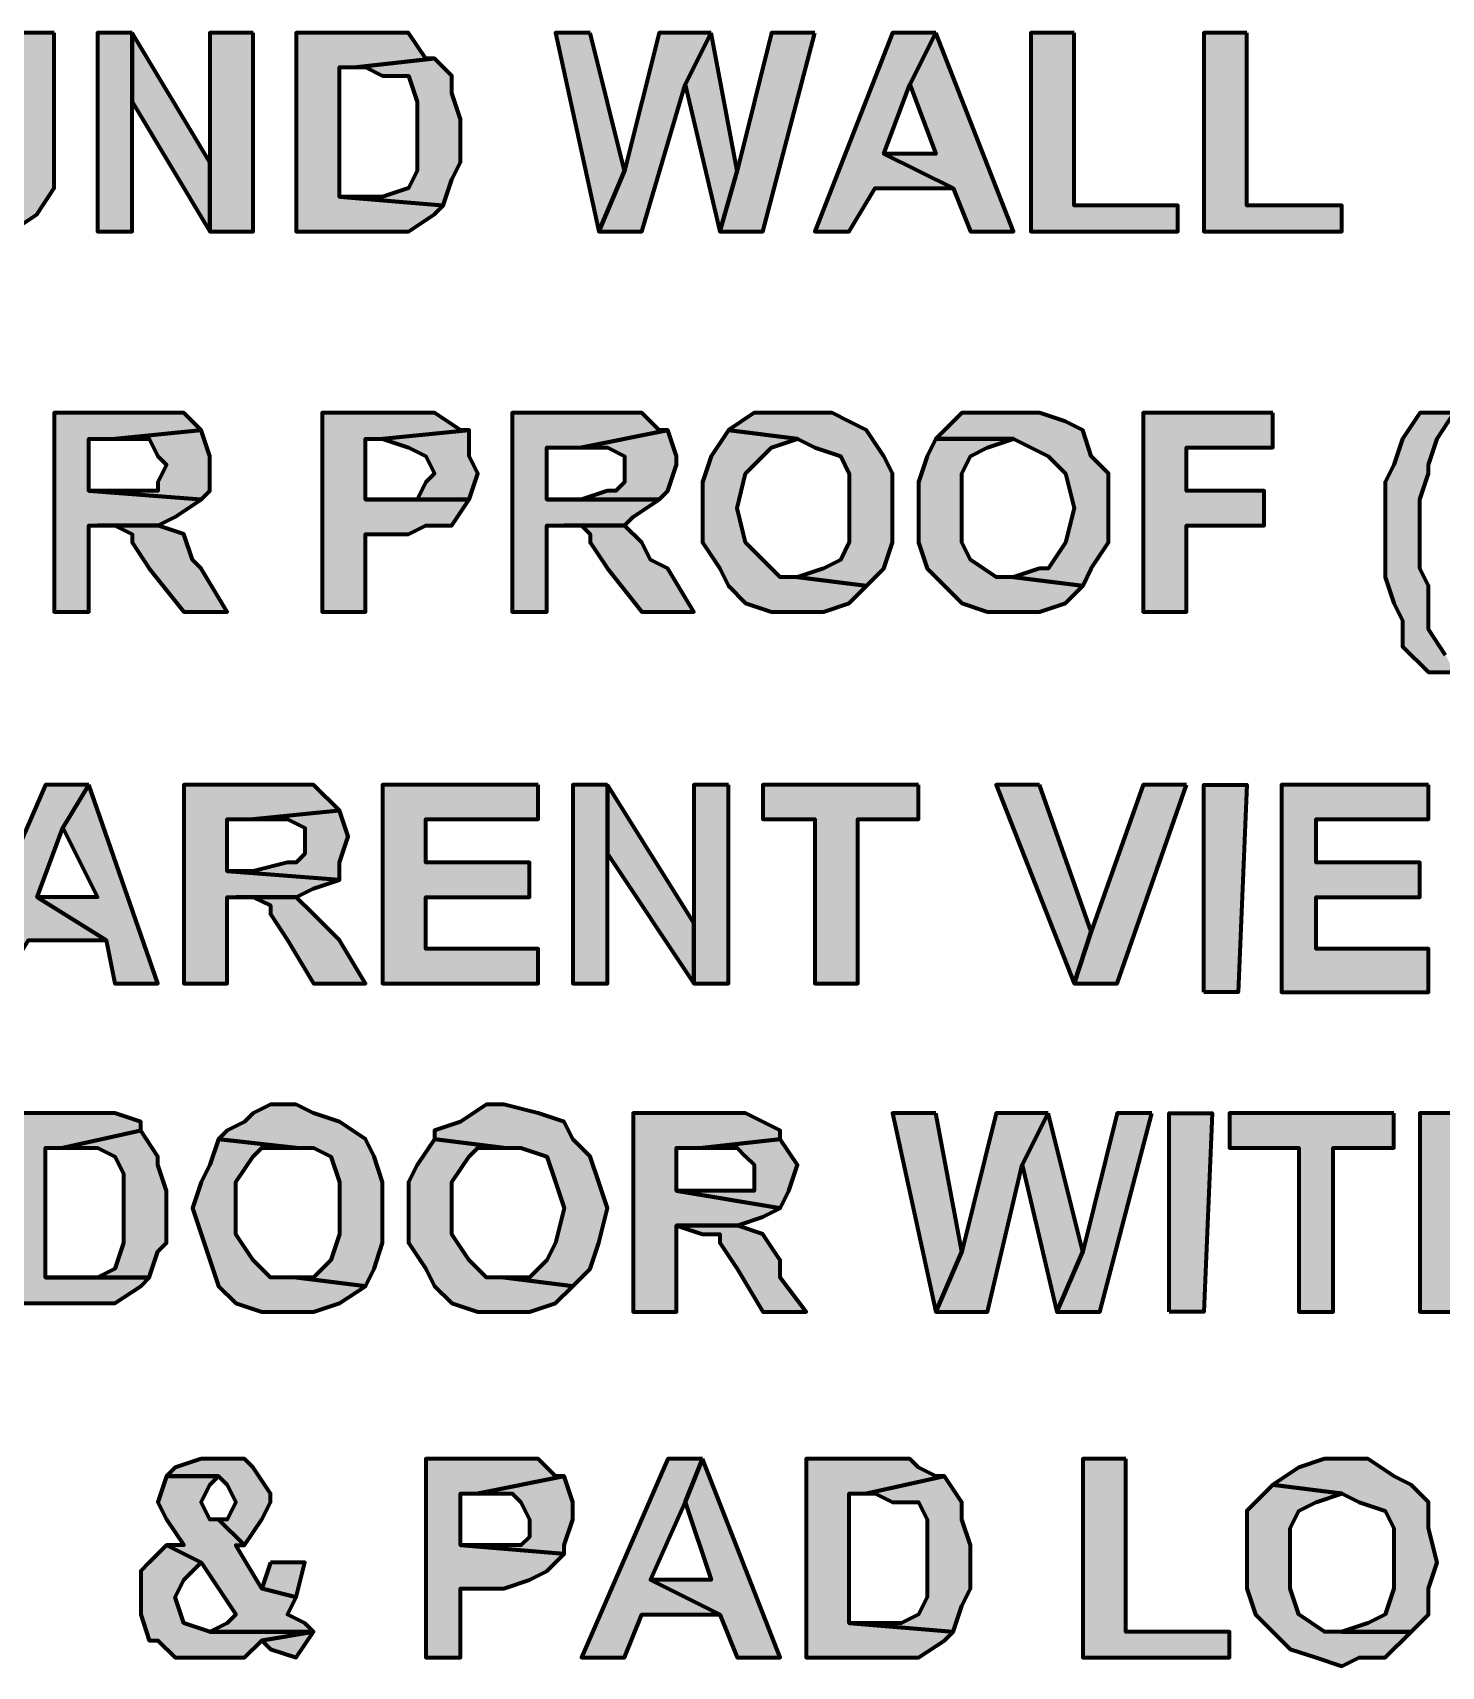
# Model space of a CAD drawing. Header units: inches. Extents: x 16 to 776, y 37 to 575.
# Drawn here: x 634.58 to 661.75, y 171 to 202.5 of the extents above; entities that cross this region are included whole.
import ezdxf

# ---------------------------------------------------------------- set-up
doc = ezdxf.new("R2010")
doc.units = ezdxf.units.IN
doc.header["$MEASUREMENT"] = 0
doc.layers.add('H', color=7, linetype='CONTINUOUS', lineweight=100)
doc.layers.add('P', color=250, linetype='CONTINUOUS', lineweight=100)

msp = doc.modelspace()

# ---------------------------------------------------------------- hatches: boundary and pattern name
at = {"layer": 'H', "linetype": 'Continuous'}
for points in [[(635, 202.5), (634.167, 202.5), (634.167, 200.333), (634.167, 200.167), (634.167, 199.667), (634, 199.5), (633.5, 199.167), (632.167, 199), (632.667, 198.667), (632.833, 198.667), (633.5, 198.667), (633.667, 198.667), (634.167, 198.667), (634.667, 199), (635, 199.5), (635, 199.833), (635, 200.5)], [(636.5, 202.5), (635.833, 202.5), (635.833, 198.667), (636.5, 198.667), (636.5, 201.167)], [(636.5, 202.5), (636.5, 201.167), (638, 198.667), (638, 200)], [(638.833, 202.5), (638, 202.5), (638, 200), (638, 198.667), (638.833, 198.667)], [(641, 202.5), (639.667, 202.5), (639.667, 198.667), (641, 198.667), (641.333, 198.667), (641.833, 198.667), (642.333, 199), (642.5, 199.167), (640.5, 199.333), (640.5, 201.833), (640.833, 201.833), (642.333, 202), (642.167, 202), (641.833, 202.5), (641.667, 202.5)], [(645.333, 202.5), (644.667, 202.5), (645.5, 198.667), (646, 199.833)], [(647.667, 202.5), (646.667, 202.5), (646, 199.833), (645.5, 198.667), (646.333, 198.667), (647.167, 201.5)], [(647.667, 202.5), (647.167, 201.5), (647.833, 198.667), (648.167, 199.833)], [(649.667, 202.5), (648.833, 202.5), (648.167, 199.833), (647.833, 198.667), (648.667, 198.667)], [(652, 202.5), (651.167, 202.5), (649.667, 198.667), (650.333, 198.667), (650.833, 199.5), (652.333, 199.5), (651, 200.167), (651.5, 201.5)], [(652, 202.5), (651.5, 201.5), (652, 200.167), (651, 200.167), (652.333, 199.5), (652.667, 198.667), (653.5, 198.667)], [(654.667, 202.5), (653.833, 202.5), (653.833, 198.667), (656.667, 198.667), (656.667, 199.167), (654.667, 199.167)], [(658, 202.5), (657.167, 202.5), (657.167, 198.667), (659.833, 198.667), (659.833, 199.167), (658, 199.167)], [(642.333, 202), (640.833, 201.833), (641, 201.833), (641.333, 201.667), (641.833, 201.667), (642, 201.167), (642, 200.5), (642, 200.333), (642, 199.833), (641.833, 199.5), (641.333, 199.333), (641, 199.333), (640.5, 199.333), (642.5, 199.167), (642.667, 199.667), (642.833, 200), (642.833, 200.5), (642.833, 200.833), (642.667, 201.333), (642.667, 201.667)], [(636.5, 195.167), (635, 195.167), (635, 191.333), (635.667, 191.333), (635.667, 193), (635.833, 193), (637, 193), (637.333, 193.167), (637.833, 193.5), (635.667, 193.667), (635.667, 194.667), (636.167, 194.667), (637.833, 194.833), (637.5, 195.167), (637, 195.167)], [(641.5, 195.167), (640.167, 195.167), (640.167, 191.333), (641, 191.333), (641, 192.833), (641.5, 192.833), (641.833, 192.833), (642.167, 193), (642.667, 193), (643, 193.5), (641, 193.5), (641, 194.667), (641.333, 194.667), (643, 194.833), (642.833, 194.833), (642.333, 195.167), (642.167, 195.167)], [(645.333, 195.167), (643.833, 195.167), (643.833, 191.333), (644.5, 191.333), (644.5, 193), (644.833, 193), (646, 193), (646.167, 193.167), (646.667, 193.5), (644.5, 193.5), (644.5, 194.5), (645.167, 194.5), (646.833, 194.833), (646.667, 194.833), (646.333, 195.167), (646, 195.167)], [(649.333, 195.167), (649, 195.167), (648.5, 195.167), (648, 194.833), (649.333, 194.667), (649.667, 194.5), (650.167, 194.333), (650.333, 194), (650.333, 193.333), (650.333, 192.667), (650.167, 192.333), (649.833, 192.167), (649.333, 192), (650.667, 191.833), (651, 192.167), (651.167, 192.667), (651.167, 193.333), (651.167, 194), (651, 194.333), (650.667, 194.833), (650.333, 195), (650, 195.167)], [(653.5, 195.167), (653.167, 195.167), (652.667, 195.167), (652.5, 195.167), (652.167, 194.833), (652, 194.667), (653.5, 194.667), (653.833, 194.5), (654.167, 194.333), (654.5, 194), (654.667, 193.333), (654.5, 192.667), (654.167, 192.167), (654, 192.167), (653.5, 192), (654.833, 191.833), (655, 192.167), (655.333, 192.667), (655.333, 193.333), (655.333, 194), (655, 194.333), (654.833, 194.833), (654.5, 195), (654, 195.167)], [(658.5, 195.167), (656, 195.167), (656, 191.333), (656.833, 191.333), (656.833, 193), (658.333, 193), (658.333, 193.667), (656.833, 193.667), (656.833, 194.5), (658.5, 194.5)], [(662, 195.167), (661.5, 195.167), (661.333, 195.167), (661, 194.667), (660.833, 194.167), (660.667, 193.833), (660.667, 193.333), (660.667, 192.667), (660.667, 192.5), (660.667, 192), (660.833, 191.5), (661, 191.167), (661, 190.667), (661.5, 190.167), (662, 190.167), (661.833, 190.5), (661.5, 191), (661.5, 191.333), (661.5, 191.833), (661.333, 192.167), (661.333, 192.667), (661.333, 192.833), (661.333, 193.5), (661.5, 194), (661.5, 194.167), (661.667, 194.667)], [(637.833, 194.833), (636.167, 194.667), (636.333, 194.667), (636.833, 194.667), (637, 194.333), (637.167, 194.167), (637, 193.833), (637, 193.667), (636.833, 193.667), (636.167, 193.667), (635.667, 193.667), (637.833, 193.5), (638, 193.667), (638, 194.167), (638, 194.333)], [(643, 194.833), (641.333, 194.667), (641.833, 194.5), (642.167, 194.333), (642.333, 194), (642.167, 193.833), (642, 193.5), (641.333, 193.5), (641, 193.5), (643, 193.5), (643.167, 194), (643, 194.333)], [(646.833, 194.833), (645.167, 194.5), (645.667, 194.5), (646, 194.333), (646, 194), (646, 193.833), (645.833, 193.667), (645.667, 193.667), (645.167, 193.5), (644.5, 193.5), (646.667, 193.5), (646.833, 193.667), (647, 194.167), (647, 194.333)], [(648, 194.833), (647.667, 194.333), (647.5, 193.833), (647.5, 193.333), (647.5, 192.667), (647.833, 192.167), (648, 191.833), (648.333, 191.5), (648.833, 191.333), (649.333, 191.333), (649.833, 191.333), (650.333, 191.5), (650.667, 191.833), (649.333, 192), (649, 192), (648.667, 192.333), (648.333, 192.667), (648.167, 193.333), (648.333, 194), (648.667, 194.333), (648.833, 194.5), (649.333, 194.667)], [(652, 194.667), (651.833, 194.333), (651.667, 193.833), (651.667, 193.333), (651.667, 192.667), (651.833, 192.167), (652.167, 191.833), (652.5, 191.5), (653, 191.333), (653.5, 191.333), (654, 191.333), (654.5, 191.5), (654.833, 191.833), (653.5, 192), (653.167, 192), (652.667, 192.333), (652.5, 192.667), (652.5, 193.333), (652.5, 194), (652.667, 194.333), (653, 194.5), (653.5, 194.667)], [(637, 193), (635.833, 193), (636.167, 193), (636.5, 192.833), (636.5, 192.667), (636.833, 192.167), (637.5, 191.333), (638.333, 191.333), (637.833, 192.167), (637.667, 192.333), (637.5, 192.833)], [(646, 193), (644.833, 193), (645.167, 193), (645.333, 192.833), (645.333, 192.667), (645.667, 192.167), (646.333, 191.333), (647.333, 191.333), (646.833, 192.167), (646.5, 192.333), (646.333, 192.667)], [(635.667, 188), (634.833, 188), (633.167, 184.167), (634, 184.167), (634.5, 185), (636, 185), (634.667, 185.833), (635.167, 187.167)], [(635.667, 188), (635.167, 187.167), (635.833, 185.833), (634.667, 185.833), (636, 185), (636.167, 184.167), (637, 184.167)], [(639.167, 188), (637.5, 188), (637.5, 184.167), (638.333, 184.167), (638.333, 185.833), (638.5, 185.833), (639.667, 185.833), (640, 186), (640.5, 186.167), (638.333, 186.333), (638.333, 187.333), (638.833, 187.333), (640.5, 187.5), (640, 188), (639.833, 188)], [(644.333, 188), (641.333, 188), (641.333, 184.167), (644.333, 184.167), (644.333, 184.833), (642.167, 184.833), (642.167, 185.833), (644.167, 185.833), (644.167, 186.5), (642.167, 186.5), (642.167, 187.333), (644.333, 187.333)], [(645.667, 188), (645, 188), (645, 184.167), (645.667, 184.167), (645.667, 186.667)], [(645.667, 188), (645.667, 186.667), (647.333, 184.167), (647.333, 185.333)], [(648, 188), (647.333, 188), (647.333, 185.333), (647.333, 184.167), (648, 184.167)], [(651.667, 188), (648.667, 188), (648.667, 187.333), (649.667, 187.333), (649.667, 184.167), (650.5, 184.167), (650.5, 187.333), (651.667, 187.333)], [(654, 188), (653.167, 188), (654.667, 184.167), (655, 185.167)], [(656.833, 188), (656, 188), (655, 185.167), (654.667, 184.167), (655.5, 184.167)], [(657.167, 184), (657.167, 188), (658, 188), (657.833, 184)], [(661.5, 188), (658.667, 188), (658.667, 184), (661.5, 184), (661.5, 184.833), (659.333, 184.833), (659.333, 185.833), (661.333, 185.833), (661.333, 186.5), (659.333, 186.5), (659.333, 187.333), (661.5, 187.333)], [(640.5, 187.5), (638.833, 187.333), (639, 187.333), (639.5, 187.333), (639.833, 187.167), (639.833, 186.833), (639.833, 186.667), (639.667, 186.5), (639.5, 186.5), (638.833, 186.333), (638.333, 186.333), (640.5, 186.167), (640.5, 186.5), (640.667, 187)], [(639.667, 185.833), (638.5, 185.833), (638.833, 185.833), (639.167, 185.667), (639.167, 185.5), (639.5, 185), (640, 184.167), (641, 184.167), (640.5, 185), (640.333, 185.167), (640, 185.5)], [(639.667, 181.833), (639.167, 181.833), (638.833, 181.667), (638.667, 181.5), (638.333, 181.333), (638.167, 181.167), (639.667, 181), (640, 181), (640.333, 180.833), (640.5, 180.333), (640.5, 179.833), (640.5, 179.333), (640.333, 178.833), (640, 178.5), (639.667, 178.5), (641, 178.333), (641.167, 178.667), (641.333, 179.167), (641.333, 179.833), (641.333, 180.333), (641.167, 180.833), (641, 181.167), (640.5, 181.5), (640, 181.667)], [(643.667, 181.833), (643.333, 181.833), (642.833, 181.5), (642.333, 181.333), (642.333, 181.167), (643.667, 181), (644, 181), (644.5, 180.833), (644.667, 180.333), (644.833, 179.833), (644.667, 179.167), (644.5, 178.833), (644.167, 178.5), (643.667, 178.5), (645, 178.333), (645.333, 178.667), (645.5, 179.167), (645.667, 179.833), (645.5, 180.333), (645.333, 180.833), (645, 181.167), (644.833, 181.5), (644.333, 181.667)], [(635.333, 181.667), (634, 181.667), (634, 178), (635.333, 178), (635.667, 178), (636.167, 178), (636.667, 178.333), (636.833, 178.5), (634.833, 178.5), (634.833, 181), (635.167, 181), (636.667, 181.333), (636.667, 181.5), (636.167, 181.667), (636, 181.667)], [(647.833, 181.667), (646.167, 181.667), (646.167, 177.833), (647, 177.833), (647, 179.5), (648.167, 179.5), (648.667, 179.667), (649, 179.833), (647, 180.167), (647, 181), (647.5, 181), (649, 181.167), (649, 181.333), (648.667, 181.5), (648.333, 181.667)], [(652, 181.667), (651.167, 181.667), (652, 177.833), (652.5, 179)], [(654.167, 181.667), (653.167, 181.667), (652.5, 179), (652, 177.833), (653, 177.833), (653.667, 180.667)], [(654.167, 181.667), (653.667, 180.667), (654.333, 177.833), (654.833, 179)], [(656.167, 181.667), (655.5, 181.667), (654.833, 179), (654.333, 177.833), (655.167, 177.833)], [(656.5, 177.833), (656.5, 181.667), (657.333, 181.667), (657.167, 177.833)], [(660.833, 181.667), (657.667, 181.667), (657.667, 181), (659, 181), (659, 177.833), (659.667, 177.833), (659.667, 181), (660.833, 181)], [(662, 181.667), (661.333, 181.667), (661.333, 177.833), (662, 177.833), (662, 179.5), (663.667, 179.5), (662, 180.167)], [(636.667, 181.333), (635.167, 181), (635.333, 181), (635.833, 181), (636.167, 180.833), (636.333, 180.5), (636.333, 180.333), (636.333, 179.833), (636.333, 179.667), (636.333, 179.167), (636.167, 178.667), (635.833, 178.5), (635.333, 178.5), (634.833, 178.5), (636.833, 178.5), (637, 179), (637.167, 179.167), (637.167, 179.833), (637.167, 180.167), (637, 180.667), (637, 180.833)], [(638.167, 181.167), (638, 180.667), (637.833, 180.333), (637.667, 179.833), (637.833, 179.333), (638, 178.833), (638.167, 178.333), (638.5, 178), (639, 177.833), (639.667, 177.833), (640, 177.833), (640.5, 178), (641, 178.333), (639.667, 178.5), (639.167, 178.5), (638.833, 178.833), (638.5, 179.333), (638.5, 179.833), (638.5, 180.333), (638.833, 180.833), (639, 181), (639.667, 181)], [(642.333, 181.167), (642, 180.667), (641.833, 180.333), (641.833, 179.833), (641.833, 179.167), (642.167, 178.667), (642.333, 178.333), (642.667, 178), (643.167, 177.833), (643.667, 177.833), (644.167, 177.833), (644.667, 178), (645, 178.333), (643.667, 178.5), (643.333, 178.5), (643, 178.833), (642.667, 179.333), (642.667, 179.833), (642.667, 180.333), (643, 180.833), (643.167, 181), (643.667, 181)], [(649, 181.167), (647.5, 181), (647.667, 181), (648.167, 181), (648.333, 180.833), (648.5, 180.667), (648.5, 180.167), (648.167, 180.167), (647.5, 180.167), (647, 180.167), (649, 179.833), (649.167, 180.167), (649.333, 180.667)], [(648.167, 179.5), (647, 179.5), (647.5, 179.333), (647.833, 179.333), (647.833, 179.167), (648.167, 178.667), (648.667, 177.833), (649.5, 177.833), (649, 178.5), (649, 178.833), (648.667, 179.333)], [(638.167, 175), (637.833, 175), (637.333, 174.833), (637.167, 174.667), (638.167, 174.667), (638.333, 174.5), (638.5, 174.167), (638.333, 173.833), (638.167, 173.833), (638.667, 173.333), (639, 173.833), (639.167, 174.167), (639.167, 174.333), (638.833, 174.833), (638.667, 175)], [(643.333, 175), (642.167, 175), (642.167, 171.167), (642.833, 171.167), (642.833, 172.5), (643.333, 172.5), (643.667, 172.5), (644.167, 172.667), (644.5, 172.833), (644.833, 173.167), (642.833, 173.333), (642.833, 174.333), (643.167, 174.333), (644.833, 174.667), (644.667, 174.667), (644.333, 175), (644, 175)], [(647.5, 175), (646.833, 175), (645.167, 171.167), (646, 171.167), (646.333, 172), (647.833, 172), (646.5, 172.667), (647.167, 174.167)], [(647.5, 175), (647.167, 174.167), (647.667, 172.667), (646.5, 172.667), (647.833, 172), (648.167, 171.167), (649, 171.167)], [(650.833, 175), (649.5, 175), (649.5, 171.167), (650.833, 171.167), (651.167, 171.167), (651.667, 171.167), (652.167, 171.5), (652.333, 171.667), (650.333, 171.833), (650.333, 174.333), (650.667, 174.333), (652.167, 174.667), (652, 174.667), (651.667, 174.833), (651.5, 175)], [(655.667, 175), (654.833, 175), (654.833, 171.167), (657.667, 171.167), (657.667, 171.667), (655.667, 171.667)], [(659.833, 175), (659.5, 175), (659, 174.833), (658.5, 174.5), (659.833, 174.333), (660.167, 174.167), (660.667, 174), (660.833, 173.667), (660.833, 173), (660.833, 172.5), (660.667, 172), (660.333, 171.833), (659.833, 171.667), (661.167, 171.667), (661.5, 172), (661.5, 172.5), (661.667, 173), (661.5, 173.667), (661.5, 174.167), (661.167, 174.5), (660.833, 174.667), (660.333, 175)], [(637.167, 174.667), (637, 174.167), (637.167, 173.833), (637.5, 173.333), (637.167, 173.333), (637.833, 173), (638.5, 172), (638.333, 171.833), (638, 171.667), (640, 171.667), (639.833, 171.833), (639.5, 172), (639.667, 172.333), (639, 172.5), (638.5, 173.333), (638.667, 173.333), (638.167, 173.833), (638, 173.833), (637.833, 174.167), (638, 174.5), (638.167, 174.667)], [(644.833, 174.667), (643.167, 174.333), (643.833, 174.333), (644, 174.167), (644.167, 173.833), (644.167, 173.5), (644, 173.333), (643.833, 173.333), (643.333, 173.333), (642.833, 173.333), (644.833, 173.167), (644.833, 173.333), (645, 173.833), (645, 174.167)], [(652.167, 174.667), (650.667, 174.333), (650.833, 174.333), (651.167, 174.167), (651.667, 174.167), (651.833, 173.833), (651.833, 173.667), (651.833, 173), (651.833, 172.833), (651.833, 172.333), (651.667, 172), (651.333, 171.833), (650.833, 171.833), (650.333, 171.833), (652.333, 171.667), (652.5, 172.167), (652.667, 172.5), (652.667, 173), (652.667, 173.333), (652.5, 173.833), (652.5, 174.167)], [(658.5, 174.5), (658, 174), (658, 173.667), (658, 173), (658, 172.5), (658.167, 172), (658.5, 171.667), (658.833, 171.333), (659.333, 171.167), (659.833, 171), (660.167, 171.167), (660.667, 171.167), (661.167, 171.667), (659.833, 171.667), (659.5, 171.667), (659, 172), (658.833, 172.5), (658.833, 173), (658.833, 173.667), (659, 174), (659.333, 174.167), (659.833, 174.333)], [(637.167, 173.333), (636.833, 173), (636.667, 172.833), (636.667, 172.167), (636.667, 172), (636.833, 171.5), (637, 171.5), (637.333, 171.167), (638, 171.167), (638.5, 171.167), (638.667, 171.167), (639, 171.5), (640, 171.667), (638, 171.667), (637.5, 171.833), (637.333, 172.333), (637.5, 172.667), (637.833, 173)], [(639.167, 173), (639, 172.5), (639.667, 172.333), (639.833, 173)], [(640, 171.667), (639, 171.5), (639.167, 171.333), (639.667, 171.167)]]:
    msp.add_hatch(color=0, dxfattribs=at).paths.add_polyline_path(points)

# ---------------------------------------------------------------- linework, layer by layer
at = {"layer": 'P', "color": 0, "linetype": 'Continuous'}
for points in [[(635, 202.5), (634.167, 202.5), (634.167, 200.333), (634.167, 200.167), (634.167, 199.667), (634, 199.5), (633.5, 199.167), (632.167, 199), (632.167, 199), (632.667, 198.667), (632.833, 198.667), (633.5, 198.667), (633.667, 198.667), (634.167, 198.667), (634.167, 198.667), (634.667, 199), (634.667, 199), (635, 199.5), (635, 199.833), (635, 200.5), (635, 202.5)], [(636.5, 202.5), (635.833, 202.5), (635.833, 198.667), (636.5, 198.667), (636.5, 201.167), (636.5, 202.5)], [(636.5, 202.5), (636.5, 201.167), (638, 198.667), (638, 200), (636.5, 202.5)], [(638.833, 202.5), (638, 202.5), (638, 200), (638, 198.667), (638.833, 198.667), (638.833, 202.5)], [(641, 202.5), (639.667, 202.5), (639.667, 198.667), (641, 198.667), (641.333, 198.667), (641.833, 198.667), (641.833, 198.667), (642.333, 199), (642.5, 199.167), (640.5, 199.333), (640.5, 201.833), (640.833, 201.833), (642.333, 202), (642.167, 202), (641.833, 202.5), (641.667, 202.5), (641, 202.5)], [(645.333, 202.5), (644.667, 202.5), (645.5, 198.667), (646, 199.833), (645.333, 202.5)], [(647.667, 202.5), (646.667, 202.5), (646, 199.833), (645.5, 198.667), (646.333, 198.667), (647.167, 201.5), (647.667, 202.5)], [(647.667, 202.5), (647.167, 201.5), (647.833, 198.667), (648.167, 199.833), (647.667, 202.5)], [(649.667, 202.5), (648.833, 202.5), (648.167, 199.833), (647.833, 198.667), (648.667, 198.667), (649.667, 202.5)], [(652, 202.5), (651.167, 202.5), (649.667, 198.667), (650.333, 198.667), (650.833, 199.5), (652.333, 199.5), (651, 200.167), (651.5, 201.5), (652, 202.5)], [(652, 202.5), (651.5, 201.5), (652, 200.167), (651, 200.167), (652.333, 199.5), (652.667, 198.667), (653.5, 198.667), (652, 202.5)], [(654.667, 202.5), (653.833, 202.5), (653.833, 198.667), (656.667, 198.667), (656.667, 199.167), (654.667, 199.167), (654.667, 202.5)], [(658, 202.5), (657.167, 202.5), (657.167, 198.667), (659.833, 198.667), (659.833, 199.167), (658, 199.167), (658, 202.5)], [(642.333, 202), (640.833, 201.833), (641, 201.833), (641.333, 201.667), (641.833, 201.667), (642, 201.167), (642, 201.167), (642, 200.5), (642, 200.333), (642, 199.833), (641.833, 199.5), (641.333, 199.333), (641, 199.333), (640.5, 199.333), (642.5, 199.167), (642.667, 199.667), (642.833, 200), (642.833, 200.5), (642.833, 200.833), (642.667, 201.333), (642.667, 201.667), (642.333, 202)], [(636.5, 195.167), (635, 195.167), (635, 191.333), (635.667, 191.333), (635.667, 193), (635.833, 193), (637, 193), (637.333, 193.167), (637.833, 193.5), (635.667, 193.667), (635.667, 194.667), (636.167, 194.667), (637.833, 194.833), (637.833, 194.833), (637.5, 195.167), (637, 195.167), (636.5, 195.167)], [(641.5, 195.167), (640.167, 195.167), (640.167, 191.333), (641, 191.333), (641, 192.833), (641.5, 192.833), (641.833, 192.833), (642.167, 193), (642.667, 193), (643, 193.5), (641, 193.5), (641, 194.667), (641.333, 194.667), (643, 194.833), (642.833, 194.833), (642.333, 195.167), (642.167, 195.167), (641.5, 195.167)], [(645.333, 195.167), (643.833, 195.167), (643.833, 191.333), (644.5, 191.333), (644.5, 193), (644.833, 193), (646, 193), (646.167, 193.167), (646.667, 193.5), (644.5, 193.5), (644.5, 194.5), (645.167, 194.5), (646.833, 194.833), (646.667, 194.833), (646.333, 195.167), (646, 195.167), (645.333, 195.167)], [(649.333, 195.167), (649, 195.167), (648.5, 195.167), (648.5, 195.167), (648, 194.833), (648, 194.833), (649.333, 194.667), (649.667, 194.5), (650.167, 194.333), (650.333, 194), (650.333, 193.333), (650.333, 193.333), (650.333, 192.667), (650.167, 192.333), (649.833, 192.167), (649.333, 192), (650.667, 191.833), (651, 192.167), (651.167, 192.667), (651.167, 193.333), (651.167, 193.333), (651.167, 194), (651, 194.333), (650.667, 194.833), (650.333, 195), (650, 195.167), (649.333, 195.167)], [(653.5, 195.167), (653.167, 195.167), (652.667, 195.167), (652.5, 195.167), (652.167, 194.833), (652, 194.667), (653.5, 194.667), (653.833, 194.5), (654.167, 194.333), (654.5, 194), (654.667, 193.333), (654.667, 193.333), (654.5, 192.667), (654.167, 192.167), (654, 192.167), (653.5, 192), (654.833, 191.833), (655, 192.167), (655.333, 192.667), (655.333, 193.333), (655.333, 193.333), (655.333, 194), (655, 194.333), (654.833, 194.833), (654.5, 195), (654, 195.167), (653.5, 195.167)], [(658.5, 195.167), (656, 195.167), (656, 191.333), (656.833, 191.333), (656.833, 193), (658.333, 193), (658.333, 193.667), (656.833, 193.667), (656.833, 194.5), (658.5, 194.5), (658.5, 195.167)], [(662, 195.167), (661.5, 195.167), (661.333, 195.167), (661, 194.667), (660.833, 194.167), (660.667, 193.833), (660.667, 193.333), (660.667, 192.667), (660.667, 192.5), (660.667, 192), (660.833, 191.5), (661, 191.167), (661, 190.667), (661.5, 190.167), (662, 190.167)], [(661.833, 190.5), (661.5, 191), (661.5, 191.333), (661.5, 191.833), (661.333, 192.167), (661.333, 192.667), (661.333, 192.833), (661.333, 193.5), (661.5, 194), (661.5, 194.167), (661.667, 194.667), (662, 195.167)], [(637.833, 194.833), (636.167, 194.667), (636.333, 194.667), (636.833, 194.667), (637, 194.333), (637.167, 194.167), (637, 193.833), (637, 193.667), (636.833, 193.667), (636.167, 193.667), (635.667, 193.667), (637.833, 193.5), (638, 193.667), (638, 194.167), (638, 194.333), (637.833, 194.833)], [(643, 194.833), (641.333, 194.667), (641.333, 194.667), (641.833, 194.5), (642.167, 194.333), (642.333, 194), (642.167, 193.833), (642, 193.5), (642, 193.5), (641.333, 193.5), (641, 193.5), (643, 193.5), (643, 193.5), (643.167, 194), (643, 194.333), (643, 194.833)], [(646.833, 194.833), (645.167, 194.5), (645.167, 194.5), (645.667, 194.5), (646, 194.333), (646, 194), (646, 193.833), (645.833, 193.667), (645.667, 193.667), (645.167, 193.5), (644.5, 193.5), (646.667, 193.5), (646.833, 193.667), (647, 194.167), (647, 194.333), (646.833, 194.833)], [(648, 194.833), (647.667, 194.333), (647.5, 193.833), (647.5, 193.333), (647.5, 192.667), (647.833, 192.167), (648, 191.833), (648.333, 191.5), (648.833, 191.333), (649.333, 191.333), (649.833, 191.333), (650.333, 191.5), (650.667, 191.833), (650.667, 191.833), (649.333, 192), (649, 192), (648.667, 192.333), (648.667, 192.333), (648.333, 192.667), (648.167, 193.333), (648.167, 193.333), (648.333, 194), (648.667, 194.333), (648.833, 194.5), (649.333, 194.667), (648, 194.833)], [(652, 194.667), (651.833, 194.333), (651.667, 193.833), (651.667, 193.333), (651.667, 192.667), (651.833, 192.167), (652.167, 191.833), (652.5, 191.5), (653, 191.333), (653.5, 191.333), (654, 191.333), (654.5, 191.5), (654.833, 191.833), (654.833, 191.833), (653.5, 192), (653.167, 192), (652.667, 192.333), (652.667, 192.333), (652.5, 192.667), (652.5, 193.333), (652.5, 193.333), (652.5, 194), (652.667, 194.333), (653, 194.5), (653.5, 194.667), (652, 194.667)], [(637, 193), (635.833, 193), (636.167, 193), (636.5, 192.833), (636.5, 192.667), (636.833, 192.167), (637.5, 191.333), (638.333, 191.333), (637.833, 192.167), (637.667, 192.333), (637.5, 192.833), (637, 193)], [(646, 193), (644.833, 193), (645.167, 193), (645.333, 192.833), (645.333, 192.667), (645.667, 192.167), (646.333, 191.333), (647.333, 191.333), (646.833, 192.167), (646.5, 192.333), (646.333, 192.667), (646, 193)], [(635.667, 188), (634.833, 188), (633.167, 184.167), (634, 184.167), (634.5, 185), (636, 185), (634.667, 185.833), (635.167, 187.167), (635.667, 188)], [(635.667, 188), (635.167, 187.167), (635.833, 185.833), (634.667, 185.833), (636, 185), (636.167, 184.167), (637, 184.167), (635.667, 188)], [(639.167, 188), (637.5, 188), (637.5, 184.167), (638.333, 184.167), (638.333, 185.833), (638.5, 185.833), (639.667, 185.833), (640, 186), (640.5, 186.167), (638.333, 186.333), (638.333, 187.333), (638.833, 187.333), (640.5, 187.5), (640.5, 187.5), (640, 188), (639.833, 188), (639.167, 188)], [(644.333, 188), (641.333, 188), (641.333, 184.167), (644.333, 184.167), (644.333, 184.833), (642.167, 184.833), (642.167, 185.833), (644.167, 185.833), (644.167, 186.5), (642.167, 186.5), (642.167, 187.333), (644.333, 187.333), (644.333, 188)], [(645.667, 188), (645, 188), (645, 184.167), (645.667, 184.167), (645.667, 186.667), (645.667, 188)], [(645.667, 188), (645.667, 186.667), (647.333, 184.167), (647.333, 185.333), (645.667, 188)], [(648, 188), (647.333, 188), (647.333, 185.333), (647.333, 184.167), (648, 184.167), (648, 188)], [(651.667, 188), (648.667, 188), (648.667, 187.333), (649.667, 187.333), (649.667, 184.167), (650.5, 184.167), (650.5, 187.333), (651.667, 187.333), (651.667, 188)], [(654, 188), (653.167, 188), (654.667, 184.167), (655, 185.167), (654, 188)], [(656.833, 188), (656, 188), (655, 185.167), (654.667, 184.167), (655.5, 184.167), (656.833, 188)], [(657.167, 184), (657.167, 188), (658, 188), (657.833, 184), (657.167, 184)], [(661.5, 188), (658.667, 188), (658.667, 184), (661.5, 184), (661.5, 184.833), (659.333, 184.833), (659.333, 185.833), (661.333, 185.833), (661.333, 186.5), (659.333, 186.5), (659.333, 187.333), (661.5, 187.333), (661.5, 188)], [(640.5, 187.5), (638.833, 187.333), (639, 187.333), (639.5, 187.333), (639.833, 187.167), (639.833, 186.833), (639.833, 186.667), (639.667, 186.5), (639.5, 186.5), (638.833, 186.333), (638.333, 186.333), (640.5, 186.167), (640.5, 186.5), (640.667, 187), (640.667, 187), (640.5, 187.5)], [(639.667, 185.833), (638.5, 185.833), (638.833, 185.833), (639.167, 185.667), (639.167, 185.5), (639.5, 185), (640, 184.167), (641, 184.167), (640.5, 185), (640.333, 185.167), (640, 185.5), (639.667, 185.833)], [(639.667, 181.833), (639.167, 181.833), (638.833, 181.667), (638.667, 181.5), (638.333, 181.333), (638.167, 181.167), (639.667, 181), (640, 181), (640.333, 180.833), (640.5, 180.333), (640.5, 179.833), (640.5, 179.833), (640.5, 179.333), (640.333, 178.833), (640, 178.5), (639.667, 178.5), (641, 178.333), (641.167, 178.667), (641.333, 179.167), (641.333, 179.833), (641.333, 179.833), (641.333, 180.333), (641.167, 180.833), (641, 181.167), (640.5, 181.5), (640, 181.667), (639.667, 181.833)], [(643.667, 181.833), (643.333, 181.833), (642.833, 181.5), (642.833, 181.5), (642.333, 181.333), (642.333, 181.167), (643.667, 181), (644, 181), (644.5, 180.833), (644.667, 180.333), (644.833, 179.833), (644.833, 179.833), (644.667, 179.167), (644.5, 178.833), (644.167, 178.5), (643.667, 178.5), (645, 178.333), (645.333, 178.667), (645.5, 179.167), (645.667, 179.833), (645.667, 179.833), (645.5, 180.333), (645.333, 180.833), (645, 181.167), (644.833, 181.5), (644.333, 181.667), (643.667, 181.833)], [(635.333, 181.667), (634, 181.667), (634, 178), (635.333, 178), (635.667, 178), (636.167, 178), (636.167, 178), (636.667, 178.333), (636.833, 178.5), (634.833, 178.5), (634.833, 181), (635.167, 181), (636.667, 181.333), (636.667, 181.5), (636.167, 181.667), (636, 181.667), (635.333, 181.667)], [(647.833, 181.667), (646.167, 181.667), (646.167, 177.833), (647, 177.833), (647, 179.5), (647, 179.5), (648.167, 179.5), (648.667, 179.667), (649, 179.833), (647, 180.167), (647, 181), (647.5, 181), (649, 181.167), (649, 181.333), (648.667, 181.5), (648.333, 181.667), (647.833, 181.667)], [(652, 181.667), (651.167, 181.667), (652, 177.833), (652.5, 179), (652, 181.667)], [(654.167, 181.667), (653.167, 181.667), (652.5, 179), (652, 177.833), (653, 177.833), (653.667, 180.667), (654.167, 181.667)], [(654.167, 181.667), (653.667, 180.667), (654.333, 177.833), (654.833, 179), (654.167, 181.667)], [(656.167, 181.667), (655.5, 181.667), (654.833, 179), (654.333, 177.833), (655.167, 177.833), (656.167, 181.667)], [(656.5, 177.833), (656.5, 181.667), (657.333, 181.667), (657.167, 177.833), (656.5, 177.833)], [(660.833, 181.667), (657.667, 181.667), (657.667, 181), (659, 181), (659, 177.833), (659.667, 177.833), (659.667, 181), (660.833, 181), (660.833, 181.667)], [(662, 181.667), (661.333, 181.667), (661.333, 177.833), (662, 177.833), (662, 179.5), (663.667, 179.5), (662, 180.167), (662, 181.667)], [(636.667, 181.333), (635.167, 181), (635.333, 181), (635.833, 181), (636.167, 180.833), (636.333, 180.5), (636.333, 180.333), (636.333, 179.833), (636.333, 179.667), (636.333, 179.167), (636.167, 178.667), (635.833, 178.5), (635.333, 178.5), (634.833, 178.5), (636.833, 178.5), (637, 179), (637.167, 179.167), (637.167, 179.833), (637.167, 180.167), (637, 180.667), (637, 180.833), (636.667, 181.333)], [(638.167, 181.167), (638, 180.667), (637.833, 180.333), (637.667, 179.833), (637.833, 179.333), (638, 178.833), (638.167, 178.333), (638.5, 178), (639, 177.833), (639.667, 177.833), (640, 177.833), (640.5, 178), (641, 178.333), (641, 178.333), (639.667, 178.5), (639.167, 178.5), (638.833, 178.833), (638.833, 178.833), (638.5, 179.333), (638.5, 179.833), (638.5, 179.833), (638.5, 180.333), (638.833, 180.833), (639, 181), (639.667, 181), (638.167, 181.167)], [(642.333, 181.167), (642, 180.667), (641.833, 180.333), (641.833, 179.833), (641.833, 179.167), (642.167, 178.667), (642.333, 178.333), (642.667, 178), (643.167, 177.833), (643.667, 177.833), (644.167, 177.833), (644.667, 178), (645, 178.333), (645, 178.333), (643.667, 178.5), (643.333, 178.5), (643, 178.833), (643, 178.833), (642.667, 179.333), (642.667, 179.833), (642.667, 179.833), (642.667, 180.333), (643, 180.833), (643.167, 181), (643.667, 181), (642.333, 181.167)], [(649, 181.167), (647.5, 181), (647.667, 181), (648.167, 181), (648.333, 180.833), (648.5, 180.667), (648.5, 180.167), (648.167, 180.167), (648.167, 180.167), (647.5, 180.167), (647, 180.167), (649, 179.833), (649.167, 180.167), (649.333, 180.667), (649.333, 180.667), (649, 181.167)], [(648.167, 179.5), (647, 179.5), (647.5, 179.333), (647.833, 179.333), (647.833, 179.167), (648.167, 178.667), (648.667, 177.833), (649.5, 177.833), (649, 178.5), (649, 178.833), (648.667, 179.333), (648.167, 179.5)], [(638.167, 175), (637.833, 175), (637.333, 174.833), (637.167, 174.667), (638.167, 174.667), (638.333, 174.5), (638.5, 174.167), (638.333, 173.833), (638.167, 173.833), (638.667, 173.333), (639, 173.833), (639.167, 174.167), (639.167, 174.333), (638.833, 174.833), (638.667, 175), (638.167, 175)], [(643.333, 175), (642.167, 175), (642.167, 171.167), (642.833, 171.167), (642.833, 172.5), (643.333, 172.5), (643.667, 172.5), (644.167, 172.667), (644.5, 172.833), (644.833, 173.167), (642.833, 173.333), (642.833, 174.333), (643.167, 174.333), (644.833, 174.667), (644.667, 174.667), (644.333, 175), (644, 175), (643.333, 175)], [(647.5, 175), (646.833, 175), (645.167, 171.167), (646, 171.167), (646.333, 172), (647.833, 172), (646.5, 172.667), (647.167, 174.167), (647.5, 175)], [(647.5, 175), (647.167, 174.167), (647.667, 172.667), (646.5, 172.667), (647.833, 172), (648.167, 171.167), (649, 171.167), (647.5, 175)], [(650.833, 175), (649.5, 175), (649.5, 171.167), (650.833, 171.167), (651.167, 171.167), (651.667, 171.167), (651.667, 171.167), (652.167, 171.5), (652.333, 171.667), (650.333, 171.833), (650.333, 174.333), (650.667, 174.333), (652.167, 174.667), (652, 174.667), (651.667, 174.833), (651.5, 175), (650.833, 175)], [(655.667, 175), (654.833, 175), (654.833, 171.167), (657.667, 171.167), (657.667, 171.667), (655.667, 171.667), (655.667, 175)], [(659.833, 175), (659.5, 175), (659, 174.833), (659, 174.833), (658.5, 174.5), (658.5, 174.5), (659.833, 174.333), (660.167, 174.167), (660.667, 174), (660.833, 173.667), (660.833, 173), (660.833, 173), (660.833, 172.5), (660.667, 172), (660.333, 171.833), (659.833, 171.667), (661.167, 171.667), (661.5, 172), (661.5, 172.5), (661.667, 173), (661.667, 173), (661.5, 173.667), (661.5, 174.167), (661.167, 174.5), (660.833, 174.667), (660.333, 175), (659.833, 175)], [(637.167, 174.667), (637, 174.167), (637.167, 173.833), (637.5, 173.333), (637.167, 173.333), (637.833, 173), (638.5, 172), (638.333, 171.833), (638, 171.667), (640, 171.667), (639.833, 171.833), (639.5, 172), (639.667, 172.333), (639.667, 172.333), (639, 172.5), (638.5, 173.333), (638.667, 173.333), (638.167, 173.833), (638, 173.833), (637.833, 174.167), (638, 174.5), (638.167, 174.667), (637.167, 174.667)], [(644.833, 174.667), (643.167, 174.333), (643.167, 174.333), (643.833, 174.333), (644, 174.167), (644.167, 173.833), (644.167, 173.5), (644, 173.333), (643.833, 173.333), (643.333, 173.333), (642.833, 173.333), (644.833, 173.167), (644.833, 173.333), (645, 173.833), (645, 174.167), (644.833, 174.667)], [(652.167, 174.667), (650.667, 174.333), (650.833, 174.333), (651.167, 174.167), (651.667, 174.167), (651.833, 173.833), (651.833, 173.667), (651.833, 173), (651.833, 172.833), (651.833, 172.333), (651.667, 172), (651.333, 171.833), (650.833, 171.833), (650.333, 171.833), (652.333, 171.667), (652.5, 172.167), (652.667, 172.5), (652.667, 173), (652.667, 173.333), (652.5, 173.833), (652.5, 174.167), (652.167, 174.667)], [(658.5, 174.5), (658, 174), (658, 173.667), (658, 173), (658, 172.5), (658.167, 172), (658.5, 171.667), (658.833, 171.333), (659.333, 171.167), (659.833, 171), (660.167, 171.167), (660.667, 171.167), (661.167, 171.667), (661.167, 171.667), (659.833, 171.667), (659.5, 171.667), (659, 172), (659, 172), (658.833, 172.5), (658.833, 173), (658.833, 173), (658.833, 173.667), (659, 174), (659.333, 174.167), (659.833, 174.333), (658.5, 174.5)], [(637.167, 173.333), (636.833, 173), (636.667, 172.833), (636.667, 172.167), (636.667, 172), (636.833, 171.5), (637, 171.5), (637.333, 171.167), (638, 171.167), (638, 171.167), (638.5, 171.167), (638.667, 171.167), (639, 171.5), (640, 171.667), (638, 171.667), (637.5, 171.833), (637.333, 172.333), (637.5, 172.667), (637.833, 173), (637.167, 173.333)], [(639.167, 173), (639, 172.5), (639.667, 172.333), (639.833, 173), (639.167, 173)], [(640, 171.667), (639, 171.5), (639.167, 171.333), (639.667, 171.167), (640, 171.667)]]:
    msp.add_lwpolyline(points, dxfattribs=at)

doc.saveas('drawing.dxf')
